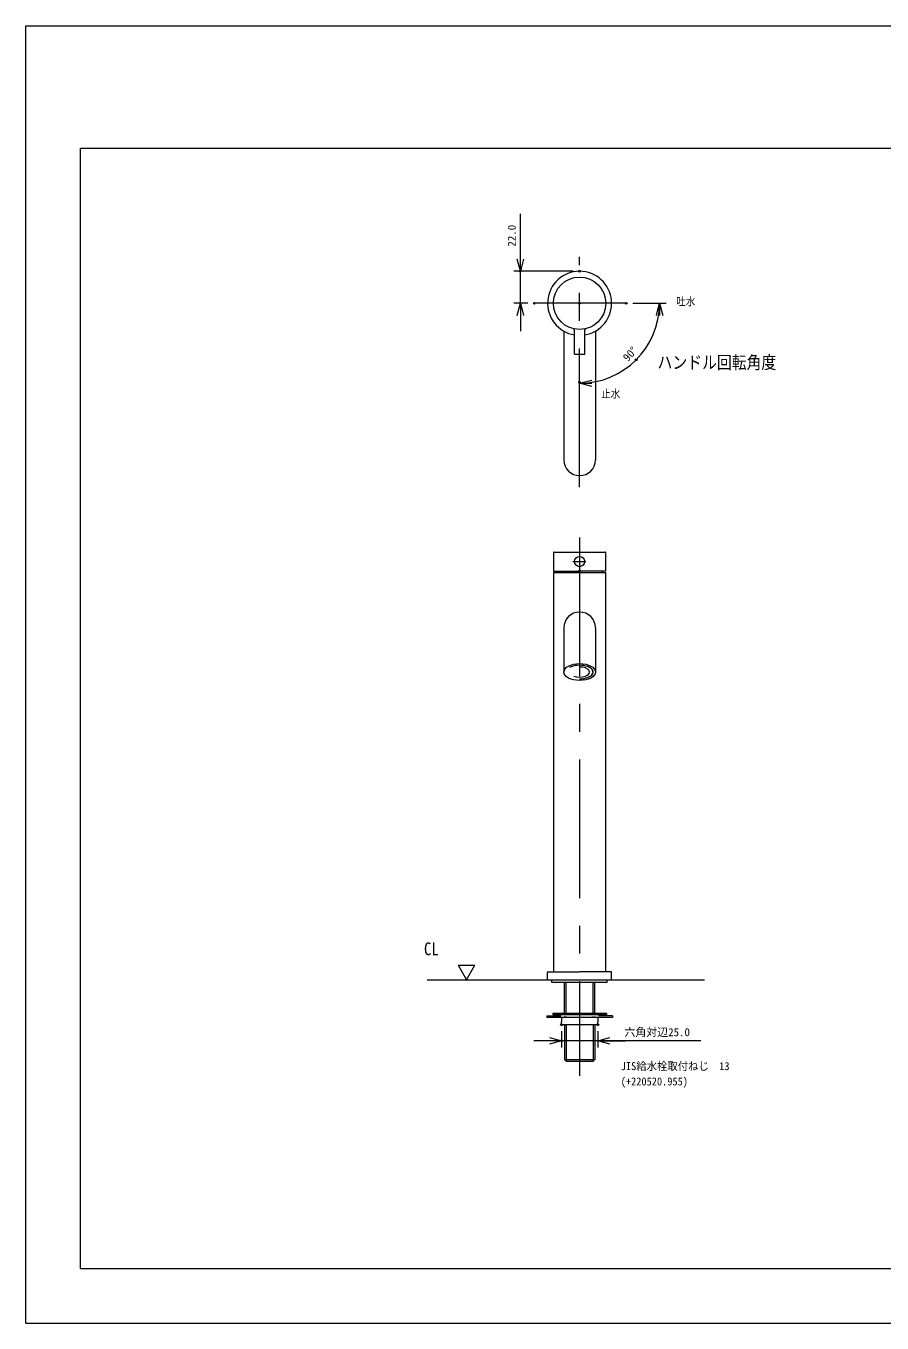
# Model space of a CAD drawing. Units: millimetres on the paper. Extents: x -210 to 210, y -148 to 148.
# Drawn here: x -210 to -13.9, y -148.5 to 148.5 of the extents above; entities that cross this region are included whole.
import ezdxf
from ezdxf.enums import TextEntityAlignment as Align

# ---------------------------------------------------------------- set-up
doc = ezdxf.new("R2010")
doc.units = ezdxf.units.MM
doc.header["$PDMODE"] = 32
doc.header["$PDSIZE"] = 0.4
doc.linetypes.add('USER1', pattern=[50.8, 31.75, -6.35, 6.35, -6.35])
for name, color, linetype, lineweight in [('0-0_0', 7, 'Continuous', 15), ('0-1_DEFPOINTS', 7, 'Continuous', 15), ('0-2_CLASS1', 7, 'Continuous', 15), ('0-3_1_3', 3, 'Continuous', 18)]:
    doc.layers.add(name, color=color, linetype=linetype, lineweight=lineweight)
doc.styles.add('ＭＳ ゴシック', font='')
doc.styles.get('ＭＳ ゴシック').set_extended_font_data('MS Gothic')

# ---------------------------------------------------------------- blocks, each defined once
blk = doc.blocks.new('_OPEN30')
at = {"layer": '0-0_0'}
blk.add_line((0, 0), (-1, 0), dxfattribs=at)
blk.add_lwpolyline([(-1, 0.2679), (0, 0), (-1, -0.2679)], dxfattribs=at)
blk = doc.blocks.new('D3')
at = {"layer": '0-0_0'}
for p, q in [((-87.342, -81.698), (-87.342, -85.369)), ((-79.008, -81.698), (-79.008, -85.369)), ((-87.342, -83.869), (-93.692, -83.869)), ((-79.008, -83.869), (-87.342, -83.869)), ((-55.397, -83.869), (-79.008, -83.869)), ((-79.008, -83.869), (-72.658, -83.869))]:
    blk.add_line(p, q, dxfattribs=at)
at = {"layer": '0-1_DEFPOINTS'}
for p in [(-87.342, -80.198), (-79.008, -80.198), (-87.342, -83.869)]:
    blk.add_point(p, dxfattribs=at)
at = {"layer": '0-0_0', "xscale": 2.77, "yscale": 2.77}
blk.add_blockref('_OPEN30', (-87.342, -83.869), dxfattribs=at)
at = {"layer": '0-0_0', "xscale": 2.77, "yscale": 2.77, "rotation": 180}
blk.add_blockref('_OPEN30', (-79.008, -83.869), dxfattribs=at)
at = {"layer": '0-0_0', "style": 'ＭＳ ゴシック'}
blk.add_text('六角対辺25.0', height=1.833, dxfattribs=at).set_placement((-72.897, -83.369), align=Align.BOTTOM_LEFT)
blk = doc.blocks.new('D4')
at = {"layer": '0-0_0'}
blk.add_line((-71.011, 84.997), (-63.36, 84.997), dxfattribs=at)
blk.add_arc((-83.178, 84.997), 18.318, 270, 0, dxfattribs=at)
at = {"layer": '0-1_DEFPOINTS'}
for p in [(-83.178, 84.997), (-72.511, 84.997), (-70.225, 72.044), (-83.178, 66.889)]:
    blk.add_point(p, dxfattribs=at)
at = {"layer": '0-0_0', "xscale": 2.77, "yscale": 2.77}
for p, rotation in [((-64.86, 84.997), 90), ((-83.178, 66.679), 180)]:
    blk.add_blockref('_OPEN30', p, dxfattribs=dict(at, rotation=rotation))
at = {"layer": '0-0_0', "style": 'ＭＳ ゴシック'}
blk.add_text('90°', height=1.833, rotation=47.628, dxfattribs=at).set_placement((-71.7, 71.142), align=Align.BOTTOM_LEFT)
blk = doc.blocks.new('ARROW-1')
at = {"layer": '0-0_0'}
blk.add_line((-1.4434, 2.5), (1.4434, 2.5), dxfattribs=at)
blk.add_lwpolyline([(-1.4434, 2.5), (0, 0), (1.4434, 2.5)], dxfattribs=at)
blk.add_point((0, 0), dxfattribs=at)
blk = doc.blocks.new('D12')
at = {"layer": '0-0_0'}
for p, q in [((-96.754, 92.33), (-96.754, 98.68)), ((-84.678, 92.33), (-98.254, 92.33)), ((-95.045, 84.997), (-98.254, 84.997)), ((-96.754, 84.997), (-96.754, 78.647))]:
    blk.add_line(p, q, dxfattribs=at)
blk.add_lwpolyline([(-96.754, 84.997), (-96.754, 92.33), (-96.754, 105.473)], dxfattribs=at)
at = {"layer": '0-1_DEFPOINTS'}
for p in [(-96.754, 92.33), (-83.178, 92.33), (-93.545, 84.997)]:
    blk.add_point(p, dxfattribs=at)
at = {"layer": '0-0_0', "xscale": 2.77, "yscale": 2.77}
for p, rotation in [((-96.754, 92.33), 270), ((-96.754, 84.997), 90)]:
    blk.add_blockref('_OPEN30', p, dxfattribs=dict(at, rotation=rotation))
at = {"layer": '0-0_0', "style": 'ＭＳ ゴシック'}
blk.add_text('22.0', height=1.833, rotation=90, dxfattribs=at).set_placement((-97.254, 97.973), align=Align.BOTTOM_LEFT)

msp = doc.modelspace()

# ---------------------------------------------------------------- linework, layer by layer
at = {"layer": '0-1_DEFPOINTS'}
for p, q in [((-210, 148.5), (210, 148.5)), ((-210, -148.5), (-210, 148.5))]:
    msp.add_line(p, q, dxfattribs=at)
msp.add_lwpolyline([(-210, -148.5), (210, -148.5), (210, 148.5)], dxfattribs=at)
at = {"layer": '0-2_CLASS1'}
for p, q in [((-197.5, -136), (-197.5, 120.5)), ((-197.5, 120.5), (197.5, 120.5))]:
    msp.add_line(p, q, dxfattribs=at)
msp.add_lwpolyline([(-197.5, -136), (197.5, -136), (197.5, 120.5)], dxfattribs=at)
at = {"layer": '0-3_1_3', "color": 7, "linetype": 'USER1', "lineweight": 15}
for p, q in [((-83.178, 42.907), (-83.178, 95.663)), ((-72.511, 84.997), (-93.845, 84.997)), ((-83.178, 31.356), (-83.178, -91.877)), ((-84.734, 25.856), (-81.728, 25.856))]:
    msp.add_line(p, q, dxfattribs=at)
at = {"layer": '0-3_1_3'}
for p, q in [((-86.795, 78.617), (-86.795, 49.147)), ((-84.345, 73.363), (-84.345, 78.844)), ((-82.011, 73.363), (-82.011, 78.844)), ((-79.561, 78.617), (-79.561, 49.147)), ((-84.311, 73.33), (-82.045, 73.33)), ((-89.178, 27.956), (-89.178, 23.756)), ((-89.111, 28.023), (-77.245, 28.023)), ((-77.178, 23.756), (-77.178, 27.956)), ((-89.178, 23.356), (-89.178, 14.306)), ((-89.178, 23.356), (-83.178, 23.356)), ((-89.111, 23.689), (-83.178, 23.689)), ((-88.345, 23.689), (-88.345, 23.356)), ((-77.245, 23.689), (-83.178, 23.689)), ((-83.178, 23.356), (-77.178, 23.356)), ((-78.011, 23.689), (-78.011, 23.356)), ((-77.178, -68.044), (-77.178, 23.356)), ((-89.178, 14.306), (-89.178, -68.044)), ((-86.795, 10.689), (-86.795, 0.564)), ((-79.561, 10.689), (-79.561, 0.564)), ((-90.511, -69.877), (-90.511, -68.211)), ((-90.345, -68.044), (-83.178, -68.044)), ((-76.011, -68.044), (-83.178, -68.044)), ((-75.845, -69.877), (-75.845, -68.211)), ((-118.1, -69.877), (-54.594, -69.877)), ((-89.511, -70.544), (-89.511, -69.877)), ((-76.845, -70.544), (-89.511, -70.544)), ((-86.67, -77.544), (-86.67, -70.544)), ((-79.685, -77.544), (-79.685, -70.544)), ((-76.845, -70.544), (-76.845, -69.877)), ((-90.674, -78.131), (-90.674, -78.531)), ((-90.674, -78.131), (-87.474, -78.131)), ((-75.674, -78.531), (-90.674, -78.531)), ((-89.341, -77.544), (-89.341, -77.877)), ((-89.341, -77.544), (-77.007, -77.544)), ((-89.341, -77.877), (-77.007, -77.877)), ((-87.342, -78.531), (-87.342, -79.553)), ((-87.342, -80.198), (-87.342, -79.553)), ((-86.667, -78.304), (-86.667, -78.531)), ((-83.175, -78.531), (-83.175, -80.198)), ((-79.682, -78.531), (-79.682, -78.304)), ((-79.008, -78.531), (-79.008, -79.553)), ((-79.008, -80.198), (-79.008, -79.553)), ((-75.674, -78.131), (-78.874, -78.131)), ((-77.007, -77.544), (-77.007, -77.877)), ((-75.674, -78.131), (-75.674, -78.531)), ((-85.258, -80.198), (-87.342, -80.198)), ((-86.67, -80.198), (-86.67, -88.157)), ((-81.092, -80.198), (-85.258, -80.198)), ((-79.008, -80.198), (-81.092, -80.198)), ((-79.685, -80.198), (-79.685, -88.157)), ((-86.283, -88.544), (-86.67, -88.157)), ((-80.073, -88.544), (-79.685, -88.157))]:
    msp.add_line(p, q, dxfattribs=at)
at = {"layer": '0-3_1_3', "color": 7, "lineweight": 15}
for p, q in [((-86.283, -77.544), (-86.283, -70.544)), ((-80.073, -77.544), (-80.073, -70.544)), ((-86.279, -78.531), (-86.279, -78.335)), ((-80.069, -78.531), (-80.069, -78.335)), ((-86.283, -80.198), (-86.283, -88.544)), ((-80.073, -80.198), (-80.073, -88.544))]:
    msp.add_line(p, q, dxfattribs=at)
at = {"layer": '0-3_1_3'}
for points in [[(-86.67, -88.157), (-83.178, -88.157), (-79.685, -88.157)], [(-86.283, -88.544), (-83.178, -88.544), (-80.073, -88.544)]]:
    msp.add_lwpolyline(points, dxfattribs=at)
for centre, radius in [((-83.178, 84.997), 6), ((-83.178, 25.856), 1.167)]:
    msp.add_circle(centre, radius, dxfattribs=at)
for centre, radius, start, end in [((-83.178, 84.997), 7.333, 279.15413, 260.84587), ((-84.678, 78.844), 0.333, 359.98431, 74.89927), ((-81.678, 78.844), 0.333, 105.17918, 179.97949), ((-84.311, 73.363), 0.0333, 180, 270), ((-82.045, 73.363), 0.0333, 270, 0), ((-83.178, 49.147), 3.617, 180, 0), ((-89.111, 27.956), 0.0667, 90, 180), ((-77.245, 27.956), 0.0667, 0, 90), ((-89.111, 23.756), 0.0667, 180, 270), ((-77.245, 23.756), 0.0667, 270, 0), ((-83.178, 10.689), 3.617, 0, 180), ((-83.178, 3.379), 3.981, 250.48758, 289.51242), ((-90.345, -68.211), 0.167, 90, 180), ((-76.011, -68.211), 0.167, 0, 90)]:
    msp.add_arc(centre, radius, start, end, dxfattribs=at)
msp.add_ellipse((-83.178, 0.564), major_axis=(-3.617, 0), ratio=0.534619, dxfattribs=at)
for major_axis, start_param, end_param in [((-3.1, 0), 1.5707963, 5.5583175), ((-2.3, 0), 0.9542385, 4.712389), ((-2.3, 0), 2.1873542, 4.712389), ((3.1, 0), 4.712389, 7.0080531)]:
    msp.add_ellipse((-83.178, 0.564), major_axis=major_axis, ratio=0.5, start_param=start_param, end_param=end_param, dxfattribs=at)
at = {"layer": '0-3_1_3', "color": 7}
msp.add_point((-83.178, 23.689), dxfattribs=at)

# ---------------------------------------------------------------- block references
at = {"layer": '0-3_1_3'}
for name in ['D12', 'D4', 'D3']:
    msp.add_blockref(name, (0, 0), dxfattribs=at)
at = {"layer": '0-3_1_3', "xscale": 1.333333, "yscale": 1.333333}
msp.add_blockref('ARROW-1', (-109.089, -69.877), dxfattribs=at)

# ---------------------------------------------------------------- texts
at = {"layer": '0-3_1_3', "color": 7, "style": 'ＭＳ ゴシック'}
for s, height, width, p in [('吐水', 1.833, 0.85, (-61.028, 83.947)), ('ハンドル回転角度', 2.933, 0.85, (-65.34, 69.116)), ('止水', 1.833, 0.85, (-78.247, 62.8)), ('CL', 2.933, 0.85, (-118.827, -65.155)), ('JIS給水栓取付ねじ\u300013', 1.833, 0.95, (-73.756, -91.142)), ('(+220520.955)', 1.833, 0.95, (-73.756, -94.642))]:
    msp.add_text(s, height=height, dxfattribs=dict(at, width=width)).set_placement(p, align=Align.BOTTOM_LEFT)

doc.saveas('drawing.dxf')
